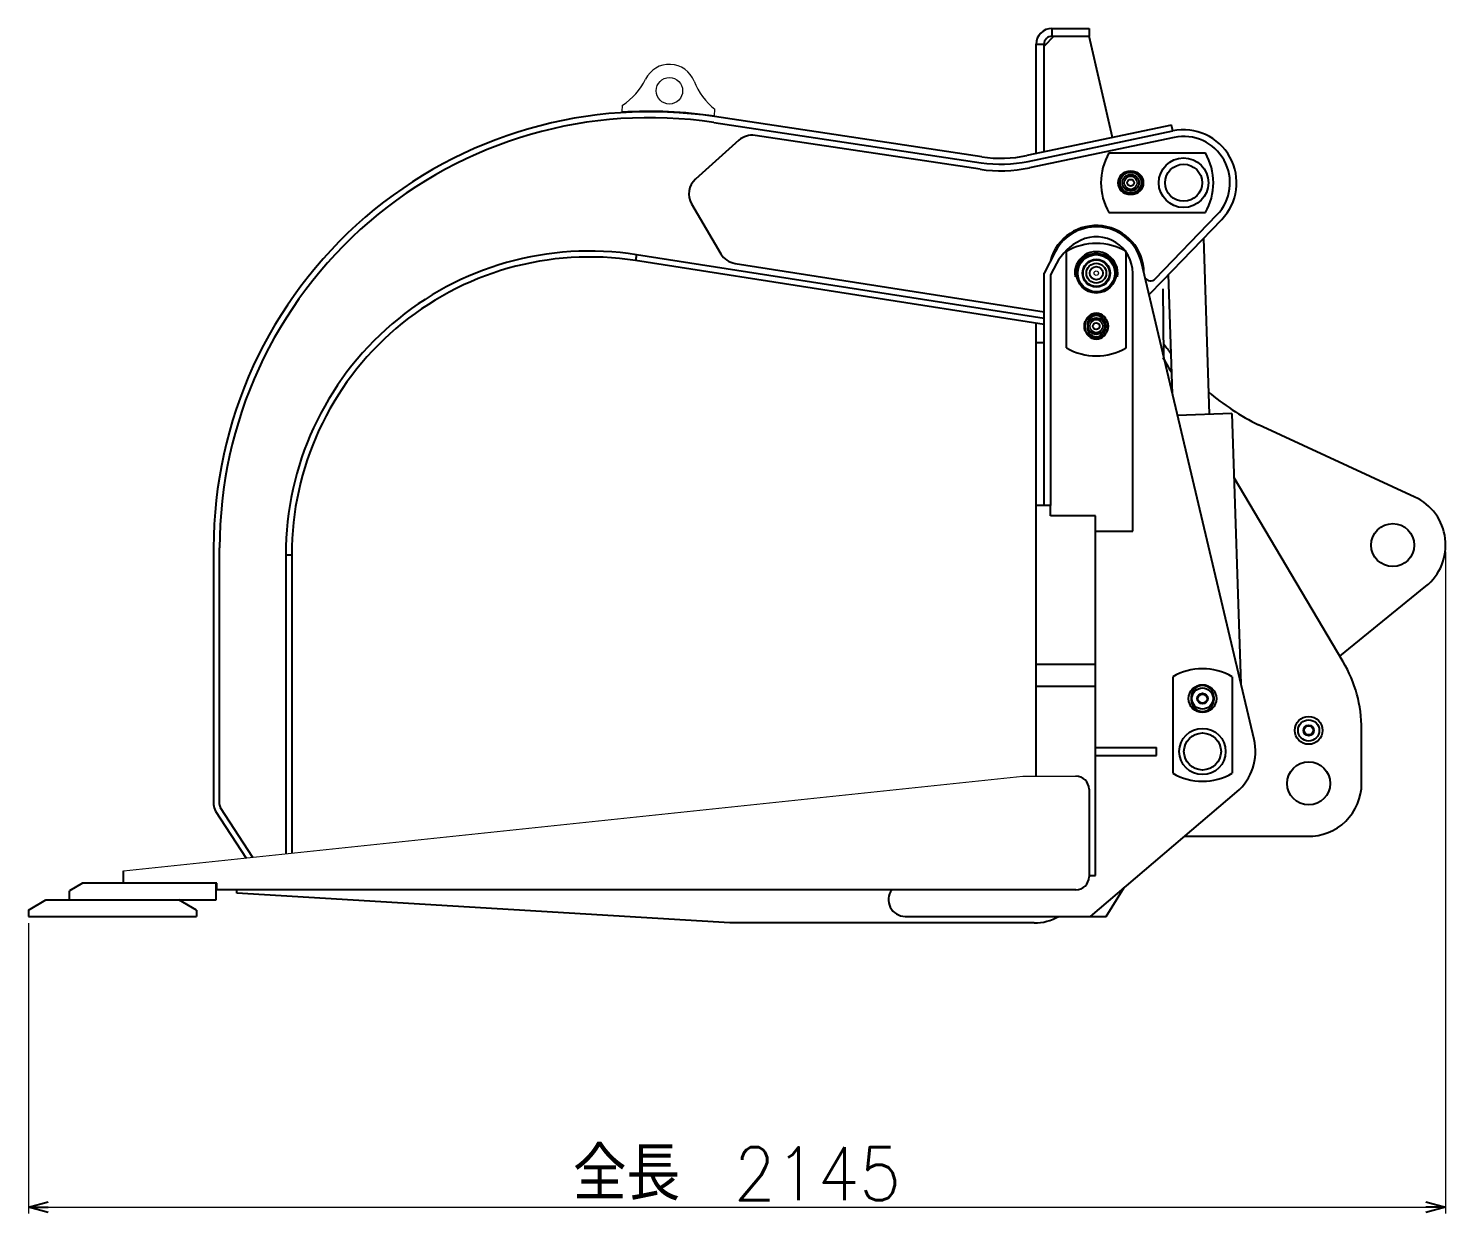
# Model space of a CAD drawing. Header units: millimetres. Extents: x -242 to 255, y -86 to 93.
# Drawn here: x -242 to -27.8, y -86.1 to 93 of the extents above; entities that cross this region are included whole.
import ezdxf

# ---------------------------------------------------------------- set-up
doc = ezdxf.new("R2010")
doc.units = ezdxf.units.MM
doc.header["$LTSCALE"] = 0.25
doc.layers.add('EXCEPT', color=7, linetype='Continuous')
doc.styles.add('dcStyle0', font='txt.shx', dxfattribs={"width": 0.921053, "bigfont": 'bigfont'})
doc.dimstyles.new('dc_Rotated', dxfattribs={"dimtxt": 8, "dimasz": 3.000002, "dimexe": 1, "dimexo": 1, "dimgap": 1, "dimtad": 3, "dimdsep": 46, "dimtxsty": 'dcStyle0', "dimblk1": 'OPEN30', "dimblk2": 'OPEN30', "dimsah": 1, "dimcen": 0.09, "dimclrd": 7, "dimclre": 7, "dimclrt": 7, "dimadec": 0, "dimazin": 2, "dimtfac": 1, "dimtdec": 4, "dimtmove": 0, "dimatfit": 3, "dimfxl": 1, "dimarcsym": 1})

# ---------------------------------------------------------------- blocks, each defined once
blk = doc.blocks.new('_Open30')
at = {"color": 0, "linetype": 'ByBlock', "lineweight": -2}
for p, q in [((-1, 0.267949), (0, 0)), ((0, 0), (-1, -0.267949)), ((0, 0), (-1, 0))]:
    blk.add_line(p, q, dxfattribs=at)
blk = doc.blocks.new('*D1')
at = {"layer": 'EXCEPT', "color": 7, "linetype": 'Continuous', "lineweight": 13}
for p, q in [((-27.8, 13.9), (-27.8, -86.13)), ((-242, -42.24), (-242, -86.13)), ((-242, -85.13), (-27.8, -85.13))]:
    blk.add_line(p, q, dxfattribs=at)
at = {"layer": 'EXCEPT', "color": 7, "xscale": 3.000002807615286, "yscale": 2.999989368223643}
for p, rotation in [((-242, -85.13), 180), ((-27.8, -85.13), 360)]:
    blk.add_blockref('_Open30', p, dxfattribs=dict(at, rotation=rotation))
at = {"layer": 'EXCEPT', "color": 7, "insert": (-134.9, -84.13), "char_height": 8, "attachment_point": 8, "style": 'dcStyle0'}
blk.add_mtext('\\T1.00;全長\u30002145', dxfattribs=at)

msp = doc.modelspace()

# ---------------------------------------------------------------- linework, layer by layer
at = {"layer": 'EXCEPT', "color": 2, "linetype": 'Continuous', "lineweight": 25}
for p, q in [((-87.298, 92.997), (-81.698, 92.997)), ((-87.298, 92.997), (-87.298, 91.797)), ((-81.698, 92.997), (-81.698, 91.797)), ((-89.698, 74.07), (-89.698, 90.597)), ((-89.698, 90.597), (-88.498, 90.597)), ((-86.998, 91.797), (-88.498, 90.297)), ((-88.498, 74.322), (-88.498, 90.597)), ((-87.298, 91.797), (-81.698, 91.797)), ((-78.158, 76.497), (-81.698, 91.797)), ((-97.873, 73.579), (-138.289, 79.663)), ((-138.423, 78.773), (-98.007, 72.689)), ((-69.231, 78.374), (-91.1, 73.775)), ((-90.914, 72.895), (-69.046, 77.493)), ((-69.046, 77.493), (-69.231, 78.374)), ((-134.623, 76.087), (-141.169, 70.211)), ((-98.156, 71.7), (-132.172, 76.821)), ((-68.84, 76.515), (-90.709, 71.916)), ((-78.694, 74.165), (-64.106, 74.165)), ((-75.65, 71.365), (-75.15, 71.365)), ((-141.752, 66.459), (-137.321, 58.911)), ((-75.65, 67.965), (-75.15, 67.965)), ((-78.694, 65.165), (-64.106, 65.165)), ((-71.68, 55.155), (-62.364, 64.802)), ((-70.598, 54.836), (-61.645, 64.107)), ((-63.488, 34.675), (-64.37, 61.285)), ((-150.093, 58.788), (-150.233, 57.899)), ((-88.498, 48.226), (-150.233, 57.899)), ((-88.498, 49.137), (-150.093, 58.788)), ((-86.801, 59.242), (-88.498, 55.997)), ((-85.098, 44.703), (-85.098, 59.291)), ((-76.098, 44.703), (-76.098, 59.291)), ((-135.198, 57.466), (-88.498, 50.149)), ((-88.498, 20.877), (-88.498, 55.997)), ((-86.61, 57.449), (-87.498, 55.751)), ((-87.498, 55.751), (-87.498, 20.877)), ((-75.098, 16.997), (-75.098, 55.997)), ((-56.763, -14.449), (-73.786, 57.607)), ((-69.092, 37.74), (-69.691, 55.776)), ((-70.598, 54.836), (-72.634, 52.729)), ((-70.404, 43.293), (-70.491, 53.652)), ((-89.698, -20.003), (-89.698, 48.414)), ((-82.298, 47.747), (-82.298, 48.247)), ((-81.948, 48.247), (-81.948, 47.747)), ((-79.248, 48.247), (-79.248, 47.747)), ((-78.898, 47.747), (-78.898, 48.247)), ((-89.698, 45.497), (-88.498, 45.497)), ((-69.199, 40.959), (-69.303, 41.134)), ((-60.09, 34.788), (-68.331, 34.514)), ((-60.09, 34.788), (-58.733, -6.111)), ((-32.448, 22.162), (-56.097, 33.069)), ((-43.295, -2.731), (-59.767, 25.05)), ((-87.498, 20.877), (-89.698, 20.877)), ((-87.498, 19.323), (-87.498, 20.877)), ((-80.698, 19.323), (-87.498, 19.323)), ((-80.698, -35.003), (-80.698, 19.323)), ((-80.698, 16.997), (-75.098, 16.997)), ((-213.998, 14.497), (-213.998, -24.276)), ((-213.098, -24.276), (-213.098, 14.497)), ((-203.098, 13.441), (-203.098, -31.756)), ((-203.098, 13.441), (-202.198, 13.441)), ((-202.198, 13.441), (-202.198, -31.661)), ((-43.811, -1.861), (-30.771, 8.674)), ((-89.698, -3.114), (-80.698, -3.114)), ((-89.698, -6.403), (-80.698, -6.403)), ((-69.049, -4.994), (-69.049, -19.582)), ((-60.049, -4.994), (-60.049, -19.582)), ((-66.249, -8.038), (-66.249, -8.538)), ((-62.849, -8.038), (-62.849, -8.538)), ((-40.498, -21.103), (-40.498, -12.931)), ((-80.698, -15.688), (-71.498, -15.688)), ((-80.698, -16.888), (-71.498, -16.888)), ((-71.498, -16.888), (-71.498, -15.688)), ((-81.698, -22.003), (-81.698, -35.203)), ((-81.498, -41.203), (-59.366, -22.383)), ((-213.691, -25.312), (-209.092, -32.388)), ((-208.087, -32.282), (-212.937, -24.821)), ((-67.269, -29.103), (-48.663, -29.103)), ((-233.798, -36.203), (-235.798, -37.358)), ((-213.498, -36.203), (-233.798, -36.203)), ((-227.616, -36.203), (-227.616, -34.343)), ((-213.598, -38.703), (-213.598, -36.203)), ((-213.498, -37.203), (-213.498, -36.203)), ((-81.698, -35.003), (-80.698, -35.003)), ((-235.798, -38.703), (-235.798, -37.358)), ((-83.698, -37.203), (-213.498, -37.203)), ((-210.498, -37.703), (-210.498, -37.203)), ((-135.998, -42.203), (-210.498, -37.703)), ((-79.112, -41.203), (-76.391, -36.859)), ((-241.998, -40.243), (-239.331, -38.703)), ((-241.998, -40.243), (-241.998, -41.243)), ((-239.331, -38.703), (-213.598, -38.703)), ((-216.598, -40.243), (-219.266, -38.703)), ((-216.598, -40.243), (-216.598, -41.243)), ((-241.998, -41.243), (-216.598, -41.243)), ((-89.998, -42.203), (-135.998, -42.203)), ((-109.498, -41.203), (-79.112, -41.203))]:
    msp.add_line(p, q, dxfattribs=at)
at = {"layer": 'EXCEPT', "color": 2, "linetype": 'Continuous', "lineweight": 13}
for p, q in [((-152.261, 80.366), (-152.218, 81.365)), ((-138.274, 79.762), (-138.231, 80.761)), ((-75.948, 70.615), (-76.497, 69.665)), ((-76.497, 69.665), (-75.948, 68.715)), ((-74.851, 70.615), (-75.948, 70.615)), ((-75.948, 68.715), (-74.851, 68.715)), ((-74.303, 69.665), (-74.851, 70.615)), ((-74.851, 68.715), (-74.303, 69.665)), ((-81.147, 48.947), (-81.695, 47.997)), ((-81.695, 47.997), (-81.147, 47.047)), ((-80.05, 48.947), (-81.147, 48.947)), ((-79.501, 47.997), (-80.05, 48.947)), ((-80.05, 47.047), (-79.501, 47.997)), ((-81.147, 47.047), (-80.05, 47.047)), ((-227.616, -34.343), (-91.698, -20.003)), ((-91.698, -20.003), (-83.698, -20.003))]:
    msp.add_line(p, q, dxfattribs=at)
for centre, radius in [((-145.117, 83.561), 2), ((-75.4, 69.665), 1.2), ((-75.4, 69.665), 0.95), ((-80.598, 55.997), 0.332), ((-80.598, 47.997), 1.2), ((-80.598, 47.997), 0.95)]:
    msp.add_circle(centre, radius, dxfattribs=at)
at = {"layer": 'EXCEPT', "color": 2, "linetype": 'Continuous', "lineweight": 25}
for centre, radius in [((-67.4, 69.665), 3.75), ((-75.4, 69.665), 1.8), ((-75.4, 69.665), 1.6), ((-75.4, 69.665), 1.25), ((-67.4, 69.665), 2.8), ((-75.4, 69.665), 0.51), ((-80.598, 55.997), 3), ((-80.598, 55.997), 2.8), ((-80.598, 55.997), 2.1), ((-80.598, 55.997), 2), ((-80.598, 55.997), 1.5), ((-80.598, 55.997), 1), ((-80.598, 47.997), 1.8), ((-80.598, 47.997), 1.25), ((-80.598, 47.997), 0.51), ((-35.798, 14.897), 3.25), ((-64.549, -8.288), 2.1), ((-64.549, -8.288), 1.6), ((-64.549, -8.288), 0.8), ((-64.549, -8.288), 0.69), ((-64.549, -16.288), 3.5), ((-48.498, -13.103), 2.1), ((-48.498, -13.103), 1.6), ((-48.498, -13.103), 0.8), ((-48.498, -13.103), 0.69), ((-64.549, -16.288), 2.8), ((-48.498, -21.103), 3.25)]:
    msp.add_circle(centre, radius, dxfattribs=at)
for centre, radius, start, end in [((-87.298, 90.597), 2.4, 90, 180), ((-87.298, 90.597), 1.2, 90, 180), ((-148.098, 14.497), 65.9, 81.43975, 180), ((-148.098, 14.497), 65, 81.43975, 180), ((-67.4, 69.665), 8, 316, 101.87579), ((-132.619, 73.854), 3, 81.43975, 131.91101), ((-67.4, 69.665), 7, 316, 101.87579), ((-95.03, 92.467), 20, 261.43975, 281.87579), ((-95.03, 92.467), 19.1, 261.43975, 281.87579), ((-70.9, 69.665), 9, 150, 210), ((-71.9, 69.665), 9, 330, 30), ((-95.03, 92.467), 21, 261.43975, 281.87579), ((-75.65, 69.665), 1.7, 90, 270), ((-75.15, 69.665), 1.7, 270, 90), ((-139.165, 67.978), 3, 131.91101, 210.4173), ((-80.598, 55.997), 7.2, 0.30977, 164.55769), ((-80.598, 55.997), 7, 13.2921, 152.38422), ((-79.522, 53.741), 8, 115.51432, 152.38422), ((-80.598, 51.497), 9, 60, 120), ((-80.598, 55.997), 5.5, 0, 115.51432), ((-157.198, 13.441), 45.9, 81.09517, 180), ((-157.198, 13.441), 45, 81.09517, 180), ((-134.733, 60.43), 3, 210.4173, 261.09517), ((-80.598, 55.997), 3.25, 350.40593, 189.59407), ((-72.4, 55.85), 1, 209.79483, 316), ((-80.598, 48.247), 1.7, 0, 180), ((-80.598, 48.247), 1.35, 0, 180), ((-80.598, 47.747), 1.7, 180, 0), ((-80.598, 47.747), 1.35, 180, 0), ((-37.976, 68.729), 40, 215.69115, 218.21616), ((-80.598, 52.497), 9, 240, 300), ((-9.091, 76.835), 70, 208.65719, 210.66415), ((-37.976, 68.729), 40, 229.97627, 243.06154), ((-35.798, 14.897), 8, 308.93495, 65.2396), ((-64.549, -12.788), 9, 60, 120), ((-60.498, -12.931), 20, 0, 30.66415), ((-64.549, -8.038), 1.7, 0, 180), ((-64.549, -8.538), 1.7, 180, 0), ((-64.549, -16.288), 8, 310.37679, 13.2921), ((-83.698, -22.003), 2, 0, 90), ((-64.549, -11.788), 9, 240, 300), ((-48.498, -21.103), 8, 268.82016, 0), ((-212.098, -24.276), 1.9, 180, 213.02387), ((-212.098, -24.276), 1, 180, 213.02387), ((-83.698, -35.203), 2, 270, 0), ((-109.498, -38.703), 2.5, 143.01989, 270), ((-89.998, -34.703), 7.5, 270, 299.90479)]:
    msp.add_arc(centre, radius, start, end, dxfattribs=at)
at = {"layer": 'EXCEPT', "color": 2, "linetype": 'Continuous', "lineweight": 13}
for centre, radius, start, end in [((-145.117, 83.561), 4, 21.26151, 153.79454), ((-157.678, 89.743), 10, 303.09108, 333.79454), ((-132.07, 88.637), 10, 201.26151, 231.96497), ((-148.098, 14.497), 66, 81.43975, 93.6163)]:
    msp.add_arc(centre, radius, start, end, dxfattribs=at)

# ---------------------------------------------------------------- dimensions: what is measured, and where the dimension line sits
at = {"layer": 'EXCEPT', "linetype": 'Continuous', "lineweight": 13}
dim = msp.add_linear_dim(base=(-27.798, -85.129), p1=(-241.998, -41.243), p2=(-27.798, 14.897), text='全長\u30002145', dimstyle='dc_Rotated', override={"dimtxt": 8, "dimasz": 3.000002, "dimexe": 1, "dimexo": 1, "dimgap": 1, "dimtad": 3, "dimtih": 0, "dimtoh": 0, "dimdec": 2, "dimlfac": 1, "dimzin": 8, "dimtxsty": 'dcStyle0', "dimblk1": 'Open30', "dimblk2": 'Open30', "dimsah": 1, "dimclrd": 7, "dimclre": 7, "dimclrt": 7, "dimazin": 2, "dimtofl": 1, "dimtolj": 0, "dimtzin": 8, "dimarcsym": 1}, dxfattribs=at)
dim.commit()
dim.dimension.update_dxf_attribs({"geometry": '*D1', "text_midpoint": (-134.898, -85.129), "dimtype": 160})

doc.saveas('drawing.dxf')
